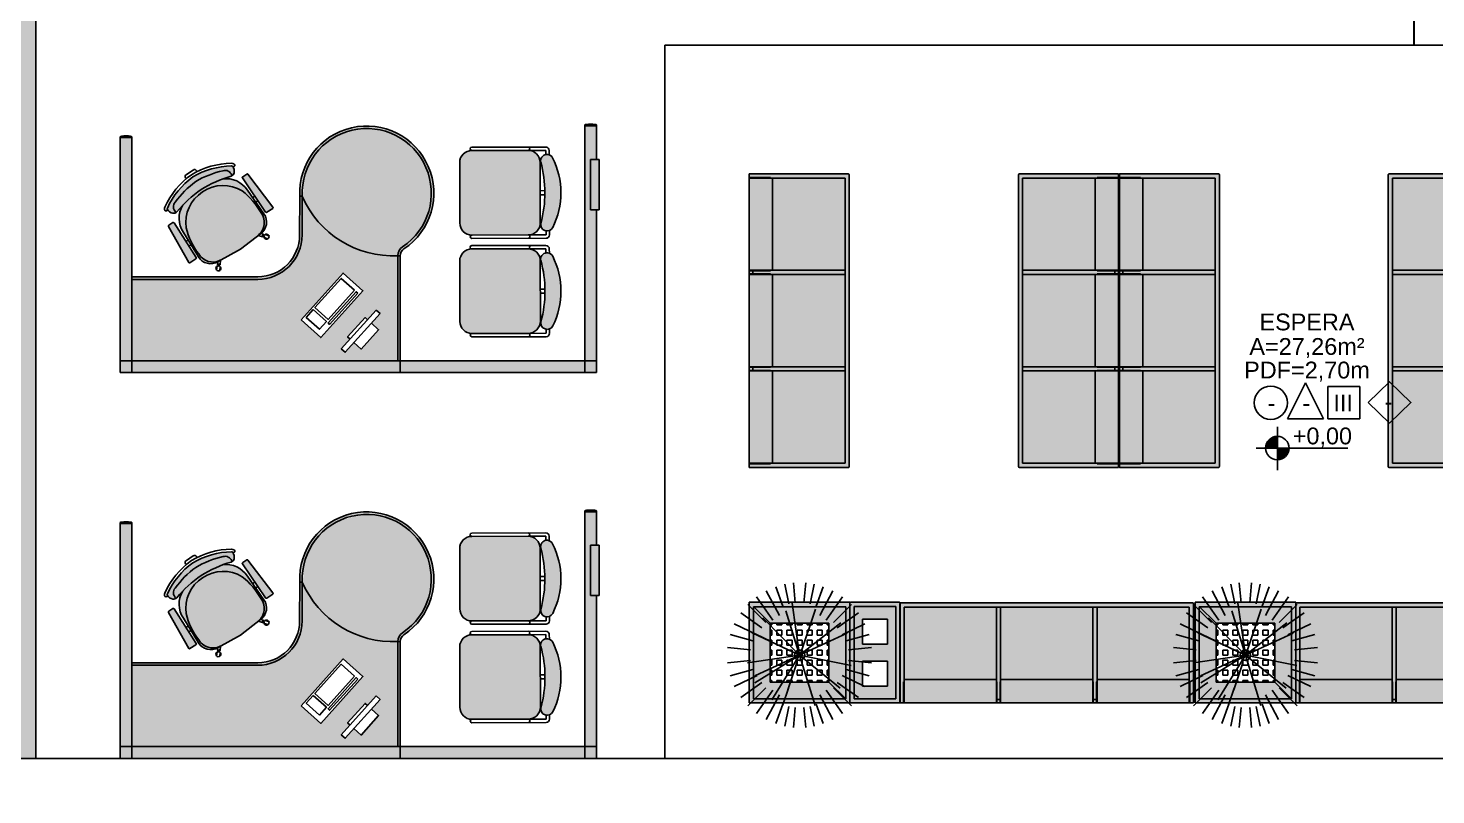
# Model space of a CAD drawing. Extents: x 100 to 738, y -85 to 470.
# Drawn here: x 626.49 to 634.88, y 456.32 to 460.89 of the extents above; entities that cross this region are included whole.
import ezdxf
from ezdxf.enums import TextEntityAlignment as Align

# ---------------------------------------------------------------- set-up
doc = ezdxf.new("R2010")
doc.units = 0
doc.layers.get('0').update_dxf_attribs({"linetype": 'CONTINUOUS'})
for name, color, linetype in [('0704-MOB-HTC', 251, 'CONTINUOUS'), ('A104', 4, 'CONTINUOUS'), ('ARQ-MOB', 2, 'CONTINUOUS'), ('ARQ-PIS', 1, 'CONTINUOUS'), ('GRF-ACAB', 2, 'CONTINUOUS'), ('GRF-HTC', 253, 'CONTINUOUS'), ('GRF-SMB', 2, 'CONTINUOUS'), ('MOBILIÁRIO', 251, 'CONTINUOUS')]:
    doc.layers.add(name, color=color, linetype=linetype)
doc.styles.add('ARIAL', font='arial.ttf', dxfattribs={"height": 0.1})
doc.styles.add('Arial_1', font='arial.ttf', dxfattribs={"height": 0.075})
pattern_1 = [(90, (23.415, -21.274), (-0.0508, 0.2032), [0.01676, -0.13564, 0.01676, -0.13564, -0.8128]), (90, (23.415, -21.274), (-0.0508, 0.2032), [-0.3048, 0.01676, -0.28804, 0.01676, -0.13564, -0.3556]), (90, (23.415, -21.274), (-0.0508, 0.2032), [-0.762, 0.01676, -0.08484, 0.01676, -0.23724]), (210, (23.389, -21.198), (-0.15057636, -0.14559409), [0.01676, -0.13564, 0.01676, -0.13564, -0.8128]), (210, (23.389, -21.198), (-0.15057636, -0.14559409), [-0.3048, 0.01676, -0.28804, 0.01676, -0.13564, -0.3556]), (210, (23.389, -21.198), (-0.15057636, -0.14559409), [-0.762, 0.01676, -0.08484, 0.01676, -0.23724]), (330, (23.288, -21.172), (0.20137636, -0.05760591), [0.01676, -0.13564, 0.01676, -0.13564, -0.8128]), (330, (23.288, -21.172), (0.20137636, -0.05760591), [-0.3048, 0.01676, -0.28804, 0.01676, -0.13564, -0.3556]), (330, (23.288, -21.172), (0.20137636, -0.05760591), [-0.762, 0.01676, -0.08484, 0.01676, -0.23724])]
pattern_2 = [(90, (23.415, -5.677), (-0.0508, 0.10455), [0.00863, -0.06978, 0.00863, -0.06978, -0.41818]), (90, (23.415, -5.677), (-0.0508, 0.10455), [-0.15682, 0.00863, -0.14819, 0.00863, -0.06978, -0.18295]), (90, (23.415, -5.677), (-0.0508, 0.10455), [-0.39205, 0.00863, -0.04365, 0.00863, -0.12206]), (196.544, (23.389, -5.637), (-0.184901136, -0.085104086), [0.01515, -0.12254, 0.01515, -0.85684]), (196.544, (23.389, -5.637), (-0.184901136, -0.085104086), [-0.15283, -0.12254, 0.01515, -0.26022, -0.45894]), (196.544, (23.389, -5.637), (-0.184901136, -0.085104086), [-0.55073, 0.01515, -0.12254, 0.01515, -0.30611]), (196.544, (23.389, -5.637), (-0.184901136, -0.085104086), [-0.70355, -0.07664, 0.01515, -0.21432]), (343.456, (23.288, -5.624), (0.167049348, -0.019442458), [0.01515, -0.12254, 0.01515, -0.85684]), (343.456, (23.288, -5.624), (0.167049348, -0.019442458), [-0.15283, -0.12254, 0.01515, -0.26022, -0.45894]), (343.456, (23.288, -5.624), (0.167049348, -0.019442458), [-0.55073, 0.01515, -0.12254, 0.01515, -0.30611]), (343.456, (23.288, -5.624), (0.167049348, -0.019442458), [-0.70355, -0.07664, 0.01515, -0.21432])]

# ---------------------------------------------------------------- blocks, each defined once
blk = doc.blocks.new('BASE ARQ')
at = {"layer": 'GRF-HTC'}
h = blk.add_hatch(color=41, dxfattribs=at)
h.dxf.hatch_style = 1
h.paths.add_polyline_path([(736.2677, 478.451), (736.2677, 485.951), (736.1677, 485.951), (736.1677, 478.451)])
at = {"layer": 'A104'}
blk.add_lwpolyline([(736.2677, 478.451), (736.2677, 485.951), (736.1677, 485.951), (736.1677, 478.451)], close=True, dxfattribs=at)
at = {"layer": 'ARQ-PIS'}
blk.add_lwpolyline([(736.2677, 478.451), (740.0177, 478.451), (740.0177, 482.701), (744.4845, 482.701), (744.4845, 485.951), (736.2677, 485.951), (736.2677, 478.451)], dxfattribs=at)
blk.add_lwpolyline([(740.0177, 478.451), (746.4321, 478.451), (746.4321, 482.701), (740.0177, 482.701)], close=True, dxfattribs=at)
blk = doc.blocks.new('FP_163-PLANTA LEIAUTE')
at = {"layer": 'MOBILIÁRIO'}
blk.add_line((-0.853, 0.17), (-0.85, 0.17), dxfattribs=at)
blk = doc.blocks.new('FP_164-PLANTA LEIAUTE')
at = {"layer": 'MOBILIÁRIO'}
blk.add_line((-0.3, 0.17), (-0.297, 0.17), dxfattribs=at)
blk = doc.blocks.new('FP_165-PLANTA LEIAUTE')
at = {"layer": 'MOBILIÁRIO'}
blk.add_line((0.275, 0.17), (0.278, 0.17), dxfattribs=at)
blk = doc.blocks.new('FP_166-PLANTA LEIAUTE')
at = {"layer": 'MOBILIÁRIO'}
blk.add_line((0.297, 0.17), (0.3, 0.17), dxfattribs=at)
at = {"layer": 'MOBILIÁRIO', "color": 8}
for p, q in [((0.2992, 0.1694), (0.2993, 0.1694)), ((0.2993, 0.1694), (0.2994, 0.1694)), ((0.2994, 0.1694), (0.2995, 0.1694)), ((0.2995, 0.1694), (0.2996, 0.1694)), ((0.2996, 0.1694), (0.2997, 0.1694)), ((0.2997, 0.1694), (0.2998, 0.1694)), ((0.2998, 0.1694), (0.2999, 0.1695)), ((0.2999, 0.1695), (0.3, 0.1695))]:
    blk.add_line(p, q, dxfattribs=at)
blk = doc.blocks.new('FP_167-PLANTA LEIAUTE')
at = {"layer": 'MOBILIÁRIO'}
blk.add_line((0.85, 0.17), (0.853, 0.17), dxfattribs=at)
blk = doc.blocks.new('FP_168-PLANTA LEIAUTE')
at = {"layer": 'MOBILIÁRIO'}
blk.add_line((-0.278, 0.17), (-0.275, 0.17), dxfattribs=at)
blk = doc.blocks.new('Mobiliário-Módulo Estofado 3 Lugares Estar-R0 - Módulo Estofado 3 Lugares Estar-3078185-PLANTA LEIAUTE')
h = blk.add_hatch(color=33)
h.paths.add_polyline_path([(0.85, -0.275), (-0.85, -0.2746), (-0.85, 0.1704), (-0.853, 0.1704), (-0.853, 0.2961), (-0.8746, 0.2959), (-0.875, 0.295), (-0.8746, -0.2959), (-0.8735, -0.2985), (-0.8713, -0.2998), (-0.87, -0.3), (0.87, -0.3)])
h.paths.add_polyline_path([(0.875, 0.2266), (0.8749, 0.2961), (0.853, 0.2961), (0.853, 0.1704), (0.85, 0.1704), (0.85, -0.275), (0.87, -0.3), (0.8725, -0.2993), (0.8735, -0.2985), (0.875, -0.295), (0.875, 0.2141)])
h.paths.add_polyline_path([(0.297, 0.2955), (0.297, 0.2961), (0.278, 0.2961), (0.278, 0.275), (0.297, 0.275), (0.297, 0.2945)], flags=17)
edge = h.paths.add_edge_path(flags=17)
edge.add_line((-0.278, 0.2933), (-0.278, 0.2961))
edge.add_line((-0.278, 0.2961), (-0.297, 0.2961))
edge.add_line((-0.297, 0.2961), (-0.297, 0.275))
edge.add_line((-0.297, 0.275), (-0.278, 0.275))
h = blk.add_hatch()
h.set_pattern_fill('AREIA DENSA', color=8, style=0, pattern_type=2)
h.set_pattern_definition(pattern_1)
h.paths.add_polyline_path([(-0.85, 0.262), (-0.85, 0.2961), (-0.853, 0.2961), (-0.853, 0.2317), (-0.85, 0.2317)])
for color, points in [(151, [(-0.3, 0.2955), (-0.3, 0.2961), (-0.85, 0.2961), (-0.85, 0.292), (-0.3, 0.292), (-0.3, 0.2945)]), (151, [(-0.3, 0.262), (-0.3, 0.292), (-0.85, 0.292), (-0.85, 0.2266), (-0.3, 0.2266)]), (8, [(-0.275, -0.2654), (-0.275, 0.1704), (-0.278, 0.1704), (-0.278, 0.275), (-0.297, 0.2746), (-0.297, 0.1704), (-0.3, 0.1704), (-0.3, -0.275), (-0.275, -0.2746), (-0.275, -0.2685)]), (151, [(0.275, 0.2955), (0.275, 0.2961), (-0.275, 0.2961), (-0.275, 0.292), (0.275, 0.292), (0.275, 0.2945)]), (151, [(0.275, 0.2266), (0.275, 0.292), (-0.275, 0.292), (-0.275, 0.2266), (0.1968, 0.2266)]), (8, [(0.3, -0.2654), (0.3, 0.1704), (0.297, 0.1704), (0.297, 0.275), (0.278, 0.2746), (0.278, 0.1704), (0.275, 0.1704), (0.275, -0.275), (0.3, -0.2746), (0.3, -0.2685)]), (151, [(0.85, 0.2955), (0.85, 0.2961), (0.3, 0.2961), (0.3, 0.292), (0.85, 0.292), (0.85, 0.2945)]), (151, [(0.85, 0.2266), (0.85, 0.292), (0.3, 0.292), (0.3, 0.2266), (0.7985, 0.2266)]), (151, [(-0.3, 0.2154), (-0.3, 0.2266), (-0.85, 0.2266), (-0.85, 0.2141), (-0.3, 0.2141)]), (151, [(-0.3, 0.2141), (-0.85, 0.2141), (-0.85, 0.1606), (-0.3, 0.1606)]), (151, [(0.275, 0.2154), (0.275, 0.2266), (-0.275, 0.2266), (-0.275, 0.2141), (0.275, 0.2141)]), (151, [(0.275, 0.2141), (-0.275, 0.2141), (-0.275, 0.1606), (0.275, 0.1606)]), (151, [(0.85, 0.2154), (0.85, 0.2266), (0.3, 0.2266), (0.3, 0.2141), (0.85, 0.2141)]), (151, [(0.85, 0.2141), (0.3, 0.2141), (0.3, 0.1606), (0.85, 0.1606)]), (151, [(-0.3, 0.1579), (-0.3, 0.1606), (-0.85, 0.1606), (-0.85, 0.157), (-0.3, 0.157)]), (151, [(-0.3, -0.0567), (-0.3, 0.157), (-0.85, 0.157), (-0.85, -0.262), (-0.3, -0.262)]), (151, [(0.275, 0.1606), (-0.275, 0.1606), (-0.275, 0.157), (0.275, 0.157), (0.275, 0.1579)]), (151, [(0.275, -0.0567), (0.275, 0.157), (-0.275, 0.157), (-0.275, -0.262), (0.275, -0.262)]), (151, [(0.85, 0.1579), (0.85, 0.1606), (0.3, 0.1606), (0.3, 0.157), (0.85, 0.157)]), (151, [(0.85, -0.0567), (0.85, 0.157), (0.3, 0.157), (0.3, -0.262), (0.85, -0.262)]), (151, [(-0.3, -0.2746), (-0.3, -0.262), (-0.85, -0.262), (-0.85, -0.275), (-0.3, -0.275)]), (151, [(0.275, -0.275), (0.275, -0.262), (-0.275, -0.262), (-0.275, -0.275), (0.1968, -0.275)]), (151, [(0.85, -0.2733), (0.85, -0.262), (0.3, -0.262), (0.3, -0.275), (0.85, -0.2746)])]:
    blk.add_hatch(color=color).paths.add_polyline_path(points)
h = blk.add_hatch()
h.set_pattern_fill('AREIA DENSA', color=8, style=0, pattern_type=2)
h.set_pattern_definition(pattern_1)
h.paths.add_polyline_path([(0.278, 0.292), (0.278, 0.2961), (0.275, 0.2961), (0.275, 0.2317), (0.278, 0.2317), (0.278, 0.2914)])
at = {"layer": 'MOBILIÁRIO'}
h = blk.add_hatch(dxfattribs=at)
h.set_pattern_fill('AREIA DENSA', color=8, style=0, pattern_type=2)
h.set_pattern_definition(pattern_2)
h.paths.add_polyline_path([(-0.275, 0.2746), (-0.275, 0.2961), (-0.278, 0.2956), (-0.278, 0.2317), (-0.275, 0.2317), (-0.275, 0.2745)])
h = blk.add_hatch(dxfattribs=at)
h.set_pattern_fill('AREIA DENSA', color=8, style=0, pattern_type=2)
h.set_pattern_definition(pattern_1)
h.paths.add_polyline_path([(0.3, 0.2746), (0.3, 0.2961), (0.297, 0.2956), (0.2971, 0.2317), (0.3, 0.2317), (0.3, 0.2733)])
h = blk.add_hatch(dxfattribs=at)
h.set_pattern_fill('AREIA DENSA', color=8, style=0, pattern_type=2)
h.set_pattern_definition(pattern_2)
h.paths.add_polyline_path([(-0.275, 0.2234), (-0.275, 0.2291), (-0.278, 0.2291), (-0.278, 0.1704), (-0.275, 0.1704), (-0.275, 0.2233)])
h = blk.add_hatch(dxfattribs=at)
h.set_pattern_fill('AREIA DENSA', color=8, style=0, pattern_type=2)
h.set_pattern_definition(pattern_2)
h.paths.add_polyline_path([(0.853, 0.2291), (0.85, 0.2291), (0.85, 0.1704), (0.853, 0.1704), (0.853, 0.2266)])
for p, q in [((-0.875, 0.295), (-0.8749, 0.2961)), ((-0.875, -0.295), (-0.875, 0.295)), ((-0.8749, 0.2961), (0.8749, 0.2961)), ((-0.853, 0.2961), (-0.853, 0.2317)), ((-0.85, 0.292), (-0.85, 0.2962)), ((-0.85, 0.2266), (-0.85, 0.292)), ((-0.3, 0.2962), (-0.3, 0.292)), ((-0.3, 0.292), (-0.3, 0.2266)), ((-0.297, 0.2317), (-0.297, 0.2961)), ((-0.278, 0.275), (-0.297, 0.275)), ((-0.297, 0.275), (-0.278, 0.275)), ((-0.278, 0.2961), (-0.278, 0.2317)), ((-0.275, 0.292), (-0.275, 0.2962)), ((-0.275, 0.2266), (-0.275, 0.292)), ((0.275, 0.2962), (0.275, 0.292)), ((0.275, 0.292), (0.275, 0.2266)), ((0.278, 0.2317), (0.278, 0.2961)), ((0.297, 0.275), (0.278, 0.275)), ((0.278, 0.275), (0.297, 0.275)), ((0.297, 0.2961), (0.297, 0.2317)), ((0.3, 0.292), (0.3, 0.2962)), ((0.3, 0.2266), (0.3, 0.292)), ((0.85, 0.2962), (0.85, 0.292)), ((0.85, 0.292), (0.85, 0.2266)), ((0.853, 0.2317), (0.853, 0.2961)), ((0.875, -0.295), (0.875, 0.295)), ((-0.853, 0.2317), (-0.853, 0.2291)), ((-0.853, 0.2291), (-0.853, 0.1704)), ((-0.853, 0.1704), (-0.853, 0.17)), ((-0.85, 0.17), (-0.853, 0.17)), ((-0.85, 0.2141), (-0.85, 0.2266)), ((-0.85, 0.1606), (-0.85, 0.2141)), ((-0.3, 0.2266), (-0.3, 0.2141)), ((-0.3, 0.2141), (-0.3, 0.1606)), ((-0.297, 0.17), (-0.3, 0.17)), ((-0.297, 0.2291), (-0.297, 0.2317)), ((-0.297, 0.1704), (-0.297, 0.2291)), ((-0.297, 0.17), (-0.297, 0.1704)), ((-0.278, 0.2291), (-0.278, 0.2317)), ((-0.278, 0.1704), (-0.278, 0.2291)), ((-0.278, 0.17), (-0.278, 0.1704)), ((-0.275, 0.17), (-0.278, 0.17)), ((-0.275, 0.2141), (-0.275, 0.2266)), ((-0.275, 0.1606), (-0.275, 0.2141)), ((0.275, 0.2266), (0.275, 0.2141)), ((0.275, 0.2141), (0.275, 0.1606)), ((0.278, 0.17), (0.275, 0.17)), ((0.278, 0.2291), (0.278, 0.2317)), ((0.278, 0.1704), (0.278, 0.2291)), ((0.278, 0.17), (0.278, 0.1704)), ((0.297, 0.2317), (0.297, 0.2291)), ((0.297, 0.2291), (0.297, 0.1704)), ((0.297, 0.1704), (0.297, 0.17)), ((0.3, 0.17), (0.297, 0.17)), ((0.3, 0.2141), (0.3, 0.2266)), ((0.3, 0.1606), (0.3, 0.2141)), ((0.85, 0.2266), (0.85, 0.2141)), ((0.85, 0.2141), (0.85, 0.1606)), ((0.853, 0.17), (0.85, 0.17)), ((0.853, 0.2291), (0.853, 0.2317)), ((0.853, 0.1704), (0.853, 0.2291)), ((0.853, 0.17), (0.853, 0.1704)), ((-0.85, 0.157), (-0.85, 0.1606)), ((-0.85, -0.262), (-0.85, 0.157)), ((-0.85, 0.157), (-0.3, 0.157)), ((-0.3, 0.1606), (-0.3, 0.157)), ((-0.3, 0.157), (-0.3, -0.262)), ((-0.275, 0.157), (-0.275, 0.1606)), ((-0.275, -0.262), (-0.275, 0.157)), ((-0.275, 0.157), (0.275, 0.157)), ((0.275, 0.1606), (0.275, 0.157)), ((0.275, 0.157), (0.275, -0.262)), ((0.3, 0.157), (0.3, 0.1606)), ((0.3, -0.262), (0.3, 0.157)), ((0.3, 0.157), (0.85, 0.157)), ((0.85, 0.1606), (0.85, 0.157)), ((0.85, 0.157), (0.85, -0.262)), ((-0.87, -0.3), (0.87, -0.3)), ((-0.85, -0.275), (-0.85, -0.262)), ((-0.85, -0.275), (-0.3, -0.275)), ((-0.3, -0.262), (-0.3, -0.275)), ((-0.3, -0.275), (-0.275, -0.275)), ((-0.275, -0.275), (-0.3, -0.275)), ((-0.275, -0.275), (-0.275, -0.262)), ((-0.275, -0.275), (0.275, -0.275)), ((0.275, -0.262), (0.275, -0.275)), ((0.275, -0.275), (0.3, -0.275)), ((0.3, -0.275), (0.275, -0.275)), ((0.3, -0.275), (0.3, -0.262)), ((0.3, -0.275), (0.85, -0.275)), ((0.85, -0.262), (0.85, -0.275))]:
    blk.add_line(p, q)
for centre, start, end in [((-0.87, 0.295), 166.77812, 180), ((0.87, 0.295), 0, 13.22188), ((-0.87, -0.295), 180, 270), ((0.87, -0.295), 270, 0)]:
    blk.add_arc(centre, 0.005, start, end)
for name in ['FP_163-PLANTA LEIAUTE', 'FP_164-PLANTA LEIAUTE', 'FP_168-PLANTA LEIAUTE', 'FP_165-PLANTA LEIAUTE', 'FP_166-PLANTA LEIAUTE', 'FP_167-PLANTA LEIAUTE']:
    blk.add_blockref(name, (0, 0))
blk = doc.blocks.new('Mobiliário-Módulo Lixeira Estar -R0 - Módulo Lixeira Estar-V114-PLANTA LEIAUTE')
h = blk.add_hatch(color=33)
h.paths.add_polyline_path([(0.3, -0.1417), (0.3, 0.145), (0.2985, 0.1485), (0.2963, 0.1498), (0.295, 0.15), (-0.2963, 0.1498), (-0.2985, 0.1485), (-0.3, 0.145), (-0.3, -0.145), (-0.2985, -0.1485), (-0.2963, -0.1498), (-0.295, -0.15), (0.2963, -0.1498), (0.2985, -0.1485), (0.3, -0.145)])
h.paths.add_polyline_path([(0.275, -0.125), (-0.275, -0.125), (-0.275, 0.125), (0.275, 0.125), (0.275, -0.075)])
h = blk.add_hatch(color=33)
h.paths.add_polyline_path([(0.275, -0.075), (0.275, 0.125), (-0.275, 0.125), (-0.275, -0.125), (0.275, -0.125)])
h.paths.add_polyline_path([(0.2, 0.075), (0.2, -0.075), (0.05, -0.075), (0.05, 0.075), (0.169, 0.075)])
h.paths.add_polyline_path([(-0.05, -0.075), (-0.2, -0.075), (-0.2, 0.075), (-0.05, 0.075), (-0.05, -0.0528)])
for p, q in [((-0.3, 0.145), (-0.3, -0.145)), ((0.295, 0.15), (-0.295, 0.15)), ((0.275, 0.125), (-0.275, 0.125)), ((-0.275, 0.125), (-0.275, -0.125)), ((-0.275, 0.125), (0.275, 0.125)), ((-0.275, -0.125), (-0.275, 0.125)), ((0.275, -0.125), (0.275, 0.125)), ((0.275, 0.125), (0.275, -0.125)), ((0.3, -0.145), (0.3, 0.145)), ((-0.2, -0.075), (-0.2, 0.075)), ((-0.2, 0.075), (-0.05, 0.075)), ((-0.05, 0.075), (-0.05, -0.075)), ((0.05, -0.075), (0.05, 0.075)), ((0.05, 0.075), (0.2, 0.075)), ((0.2, 0.075), (0.2, -0.075)), ((-0.05, -0.075), (-0.2, -0.075)), ((0.2, -0.075), (0.05, -0.075)), ((-0.295, -0.15), (0.295, -0.15)), ((-0.275, -0.125), (0.275, -0.125)), ((0.275, -0.125), (-0.275, -0.125))]:
    blk.add_line(p, q)
for centre, start, end in [((-0.295, 0.145), 90, 180), ((0.295, 0.145), 0, 90), ((-0.295, -0.145), 180, 270), ((0.295, -0.145), 270, 360)]:
    blk.add_arc(centre, 0.005, start, end)
blk = doc.blocks.new('Mobiliário-Modulo Cachepô Estar-R0 - Módulo Cachepô Estar-V186-PLANTA LEIAUTE')
h = blk.add_hatch(color=33)
h.paths.add_polyline_path([(0.3, -0.3), (0.3, 0.3), (-0.3, 0.3), (-0.3, -0.3), (0.283, -0.3)])
h.paths.add_polyline_path([(0.175, -0.275), (-0.2741, -0.275), (-0.2741, 0.275), (0.275, 0.275), (0.275, -0.275)])
h = blk.add_hatch(color=33)
h.paths.add_polyline_path([(0.275, -0.275), (0.275, 0.275), (-0.2741, 0.275), (-0.2741, -0.275), (0.175, -0.275)])
h.paths.add_polyline_path([(0.175, -0.175), (-0.175, -0.175), (-0.175, 0.175), (0.175, 0.175), (0.175, -0.169)])
for p, q in [((-0.0305, 0.4295), (-0.0162, 0.2927)), ((0.0605, 0.4295), (0.0462, 0.2927)), ((-0.2368, 0.3509), (-0.1481, 0.2241)), ((-0.1715, 0.3896), (-0.1062, 0.2534)), ((-0.1078, 0.4141), (-0.0713, 0.2779)), ((0.1378, 0.4141), (0.1013, 0.2779)), ((0.2015, 0.3896), (0.1362, 0.2534)), ((0.2668, 0.3509), (0.1781, 0.2241)), ((-0.3328, 0.2562), (-0.1938, 0.1588)), ((0.3, 0.3), (-0.3, 0.3)), ((-0.3, 0.3), (-0.3, -0.295)), ((-0.2868, 0.3091), (-0.1806, 0.2014)), ((0.275, 0.275), (-0.2741, 0.275)), ((-0.2741, 0.275), (-0.2741, -0.275)), ((-0.2741, -0.275), (-0.2741, 0.275)), ((-0.2741, 0.275), (0.275, 0.275)), ((0.015, 0), (-0.1158, 0.2846)), ((0.015, 0), (0.0763, 0.3071)), ((0.175, 0.175), (0.275, 0.275)), ((0.3168, 0.3091), (0.2106, 0.2014)), ((0.3628, 0.2562), (0.2238, 0.1588)), ((0.275, -0.275), (0.275, 0.275)), ((0.275, 0.275), (0.275, -0.275)), ((0.3, -0.3), (0.3, 0.3)), ((-0.3688, 0.1982), (-0.2206, 0.1205)), ((0.015, 0), (-0.1786, 0.2462)), ((-0.175, -0.175), (-0.175, 0.175)), ((-0.175, 0.175), (0.175, 0.175)), ((-0.165, 0.175), (-0.165, 0.165)), ((-0.135, 0.165), (-0.135, 0.175)), ((-0.105, 0.175), (-0.105, 0.165)), ((-0.075, 0.165), (-0.075, 0.175)), ((-0.045, 0.175), (-0.045, 0.165)), ((-0.015, 0.165), (-0.015, 0.175)), ((0.015, 0), (0.2124, 0.2431)), ((0.015, 0.175), (0.015, 0.165)), ((0.045, 0.165), (0.045, 0.175)), ((0.075, 0.175), (0.075, 0.165)), ((0.105, 0.165), (0.105, 0.175)), ((0.135, 0.175), (0.135, 0.165)), ((0.165, 0.165), (0.165, 0.175)), ((0.175, 0.175), (0.175, -0.175)), ((0.3988, 0.1982), (0.2506, 0.1205)), ((-0.4079, 0.0877), (-0.2901, 0.0636)), ((-0.3932, 0.1413), (-0.2772, 0.0991)), ((-0.2584, 0.0947), (0.0193, 0.0016)), ((-0.165, 0.165), (-0.175, 0.165)), ((-0.175, 0.135), (-0.165, 0.135)), ((-0.165, 0.105), (-0.175, 0.105)), ((-0.165, 0.135), (-0.165, 0.105)), ((-0.105, 0.165), (-0.135, 0.165)), ((-0.135, 0.105), (-0.135, 0.135)), ((-0.135, 0.135), (-0.105, 0.135)), ((-0.105, 0.105), (-0.135, 0.105)), ((-0.105, 0.135), (-0.105, 0.105)), ((-0.045, 0.165), (-0.075, 0.165)), ((-0.075, 0.105), (-0.075, 0.135)), ((-0.075, 0.135), (-0.045, 0.135)), ((-0.045, 0.105), (-0.075, 0.105)), ((-0.045, 0.135), (-0.045, 0.105)), ((0.015, 0.165), (-0.015, 0.165)), ((-0.015, 0.105), (-0.015, 0.135)), ((-0.015, 0.135), (0.015, 0.135)), ((0.015, 0.105), (-0.015, 0.105)), ((0.015, 0.135), (0.015, 0.105)), ((0.015, 0), (0.3143, 0.0922)), ((0.075, 0.165), (0.045, 0.165)), ((0.045, 0.105), (0.045, 0.135)), ((0.045, 0.135), (0.075, 0.135)), ((0.075, 0.105), (0.045, 0.105)), ((0.075, 0.135), (0.075, 0.105)), ((0.135, 0.165), (0.105, 0.165)), ((0.105, 0.105), (0.105, 0.135)), ((0.105, 0.135), (0.135, 0.135)), ((0.135, 0.105), (0.105, 0.105)), ((0.135, 0.135), (0.135, 0.105)), ((0.175, 0.165), (0.165, 0.165)), ((0.165, 0.105), (0.165, 0.135)), ((0.165, 0.135), (0.175, 0.135)), ((0.175, 0.105), (0.165, 0.105)), ((0.4232, 0.1413), (0.3072, 0.0991)), ((0.4379, 0.0877), (0.3201, 0.0636)), ((-0.4154, 0.037), (-0.2978, 0.0261)), ((0.015, 0), (-0.295, -0.0447)), ((0.015, 0), (-0.2501, -0.0816)), ((0.015, 0), (-0.2084, -0.2195)), ((-0.175, 0.075), (-0.165, 0.075)), ((-0.165, 0.045), (-0.175, 0.045)), ((-0.175, 0.015), (-0.165, 0.015)), ((-0.165, 0.075), (-0.165, 0.045)), ((-0.165, 0.015), (-0.165, -0.015)), ((-0.135, 0.045), (-0.135, 0.075)), ((-0.135, 0.075), (-0.105, 0.075)), ((-0.105, 0.045), (-0.135, 0.045)), ((-0.135, -0.015), (-0.135, 0.015)), ((-0.135, 0.015), (-0.105, 0.015)), ((0.015, 0), (-0.119, -0.2831)), ((-0.105, 0.075), (-0.105, 0.045)), ((-0.105, 0.015), (-0.105, -0.015)), ((-0.075, 0.045), (-0.075, 0.075)), ((-0.075, 0.075), (-0.045, 0.075)), ((-0.045, 0.045), (-0.075, 0.045)), ((-0.075, -0.015), (-0.075, 0.015)), ((-0.075, 0.015), (-0.045, 0.015)), ((-0.045, 0.075), (-0.045, 0.045)), ((-0.045, 0.015), (-0.045, -0.015)), ((-0.015, 0.045), (-0.015, 0.075)), ((-0.015, 0.075), (0.015, 0.075)), ((0.015, 0.045), (-0.015, 0.045)), ((-0.015, -0.015), (-0.015, 0.015)), ((-0.015, 0.015), (0.015, 0.015)), ((0.015, 0.075), (0.015, 0.045)), ((0.015, 0.015), (0.015, -0.015)), ((0.015, 0), (0.1377, -0.267)), ((0.015, 0), (0.0597, -0.31)), ((0.015, 0), (0.1805, -0.2659)), ((0.015, 0), (0.2814, -0.1648)), ((0.045, 0.045), (0.045, 0.075)), ((0.045, 0.075), (0.075, 0.075)), ((0.075, 0.045), (0.045, 0.045)), ((0.045, -0.015), (0.045, 0.015)), ((0.045, 0.015), (0.075, 0.015)), ((0.075, 0.075), (0.075, 0.045)), ((0.075, 0.015), (0.075, -0.015)), ((0.105, 0.045), (0.105, 0.075)), ((0.105, 0.075), (0.135, 0.075)), ((0.135, 0.045), (0.105, 0.045)), ((0.105, -0.015), (0.105, 0.015)), ((0.105, 0.015), (0.135, 0.015)), ((0.135, 0.075), (0.135, 0.045)), ((0.135, 0.015), (0.135, -0.015)), ((0.165, 0.045), (0.165, 0.075)), ((0.165, 0.075), (0.175, 0.075)), ((0.175, 0.045), (0.165, 0.045)), ((0.165, -0.015), (0.165, 0.015)), ((0.165, 0.015), (0.175, 0.015)), ((0.4454, 0.037), (0.3278, 0.0261)), ((-0.4154, -0.037), (-0.2978, -0.0261)), ((-0.4079, -0.0877), (-0.2901, -0.0636)), ((-0.165, -0.015), (-0.175, -0.015)), ((-0.175, -0.045), (-0.165, -0.045)), ((-0.165, -0.075), (-0.175, -0.075)), ((-0.165, -0.045), (-0.165, -0.075)), ((-0.105, -0.015), (-0.135, -0.015)), ((-0.135, -0.075), (-0.135, -0.045)), ((-0.135, -0.045), (-0.105, -0.045)), ((-0.105, -0.075), (-0.135, -0.075)), ((-0.105, -0.045), (-0.105, -0.075)), ((-0.045, -0.015), (-0.075, -0.015)), ((-0.075, -0.075), (-0.075, -0.045)), ((-0.075, -0.045), (-0.045, -0.045)), ((-0.045, -0.075), (-0.075, -0.075)), ((-0.045, -0.045), (-0.045, -0.075)), ((0.015, -0.015), (-0.015, -0.015)), ((-0.015, -0.075), (-0.015, -0.045)), ((-0.015, -0.045), (0.015, -0.045)), ((0.015, -0.075), (-0.015, -0.075)), ((0.015, -0.045), (0.015, -0.075)), ((0.075, -0.015), (0.045, -0.015)), ((0.045, -0.075), (0.045, -0.045)), ((0.045, -0.045), (0.075, -0.045)), ((0.075, -0.075), (0.045, -0.075)), ((0.0612, -0.0155), (0.2217, -0.0692)), ((0.075, -0.045), (0.075, -0.075)), ((0.135, -0.015), (0.105, -0.015)), ((0.105, -0.075), (0.105, -0.045)), ((0.105, -0.045), (0.135, -0.045)), ((0.135, -0.075), (0.105, -0.075)), ((0.135, -0.045), (0.135, -0.075)), ((0.175, -0.015), (0.165, -0.015)), ((0.165, -0.075), (0.165, -0.045)), ((0.165, -0.045), (0.175, -0.045)), ((0.175, -0.075), (0.165, -0.075)), ((0.3116, -0.1006), (0.2107, -0.0664)), ((0.4379, -0.0877), (0.3201, -0.0636)), ((0.4454, -0.037), (0.3278, -0.0261)), ((-0.3932, -0.1413), (-0.2772, -0.0991)), ((-0.3688, -0.1982), (-0.2206, -0.1205)), ((-0.3328, -0.2562), (-0.1938, -0.1588)), ((-0.175, -0.105), (-0.165, -0.105)), ((-0.165, -0.135), (-0.175, -0.135)), ((-0.175, -0.165), (-0.165, -0.165)), ((-0.165, -0.105), (-0.165, -0.135)), ((-0.165, -0.165), (-0.165, -0.175)), ((-0.135, -0.135), (-0.135, -0.105)), ((-0.135, -0.105), (-0.105, -0.105)), ((-0.105, -0.135), (-0.135, -0.135)), ((-0.135, -0.175), (-0.135, -0.165)), ((-0.135, -0.165), (-0.105, -0.165)), ((-0.105, -0.105), (-0.105, -0.135)), ((-0.105, -0.165), (-0.105, -0.175)), ((-0.075, -0.135), (-0.075, -0.105)), ((-0.075, -0.105), (-0.045, -0.105)), ((-0.045, -0.135), (-0.075, -0.135)), ((-0.075, -0.175), (-0.075, -0.165)), ((-0.075, -0.165), (-0.045, -0.165)), ((-0.045, -0.105), (-0.045, -0.135)), ((-0.045, -0.165), (-0.045, -0.175)), ((-0.015, -0.135), (-0.015, -0.105)), ((-0.015, -0.105), (0.015, -0.105)), ((0.015, -0.135), (-0.015, -0.135)), ((-0.015, -0.175), (-0.015, -0.165)), ((-0.015, -0.165), (0.015, -0.165)), ((0.015, -0.105), (0.015, -0.135)), ((0.015, -0.165), (0.015, -0.175)), ((0.045, -0.135), (0.045, -0.105)), ((0.045, -0.105), (0.075, -0.105)), ((0.075, -0.135), (0.045, -0.135)), ((0.045, -0.175), (0.045, -0.165)), ((0.045, -0.165), (0.075, -0.165)), ((0.075, -0.105), (0.075, -0.135)), ((0.075, -0.165), (0.075, -0.175)), ((0.105, -0.135), (0.105, -0.105)), ((0.105, -0.105), (0.135, -0.105)), ((0.135, -0.135), (0.105, -0.135)), ((0.105, -0.175), (0.105, -0.165)), ((0.105, -0.165), (0.135, -0.165)), ((0.135, -0.105), (0.135, -0.135)), ((0.135, -0.165), (0.135, -0.175)), ((0.165, -0.135), (0.165, -0.105)), ((0.165, -0.105), (0.175, -0.105)), ((0.175, -0.135), (0.165, -0.135)), ((0.165, -0.175), (0.165, -0.165)), ((0.165, -0.165), (0.175, -0.165)), ((0.3628, -0.2562), (0.2238, -0.1588)), ((0.3988, -0.1982), (0.2506, -0.1205)), ((0.4232, -0.1413), (0.3072, -0.0991)), ((-0.2868, -0.3091), (-0.1806, -0.2014)), ((-0.175, -0.175), (-0.275, -0.275)), ((-0.2368, -0.3509), (-0.1481, -0.2241)), ((0.175, -0.175), (-0.175, -0.175)), ((-0.1099, -0.261), (-0.0662, -0.1698)), ((0.2668, -0.3509), (0.1781, -0.2241)), ((0.3168, -0.3091), (0.2106, -0.2014)), ((-0.3, -0.295), (-0.3, -0.3)), ((-0.3, -0.3), (0.3, -0.3)), ((-0.2741, -0.275), (0.275, -0.275)), ((0.275, -0.275), (-0.2741, -0.275)), ((-0.1715, -0.3896), (-0.1062, -0.2534)), ((-0.1078, -0.4141), (-0.0713, -0.2779)), ((-0.0305, -0.4295), (-0.0162, -0.2927)), ((0.0605, -0.4295), (0.0462, -0.2927)), ((0.1378, -0.4141), (0.1013, -0.2779)), ((0.2015, -0.3896), (0.1362, -0.2534))]:
    blk.add_line(p, q)
for start, end in [(360, 180), (180, 360)]:
    blk.add_arc((0.015, 0), 0.0309, start, end)
blk = doc.blocks.new('3600-00-FORCAS_ARMADAS-MAT-LAY-PROPOSTO$0$PAE 2.0')
at = {"layer": '0704-MOB-HTC'}
h = blk.add_hatch(color=252, dxfattribs=at)
h.dxf.hatch_style = 1
edge = h.paths.add_edge_path()
edge.add_ellipse((434.3432, -34.7904), major_axis=(0, 0.0349), ratio=0.143408, start_angle=180, end_angle=360, ccw=False)
edge.add_line((434.343, -34.7554), (434.3382, -34.7554))
edge.add_line((434.3382, -34.7554), (432.9382, -34.7554))
edge.add_line((432.9382, -34.7554), (432.9382, -37.5954))
edge.add_line((432.9382, -37.5954), (433.9082, -37.5954))
edge.add_line((433.9082, -37.5954), (433.9082, -37.5604))
edge.add_line((433.9082, -37.5604), (434.2082, -37.5604))
edge.add_line((434.2082, -37.5604), (434.2082, -37.5954))
edge.add_line((434.2082, -37.5954), (434.4132, -37.5954))
edge.add_line((434.4132, -37.5954), (434.4132, -37.5953))
edge.add_ellipse((434.4132, -37.5604), major_axis=(0, 0.0349), ratio=0.143408, start_angle=180, end_angle=360)
edge.add_line((434.413, -37.5254), (434.4082, -37.5254))
edge.add_line((434.4082, -37.5254), (433.0082, -37.5254))
edge.add_line((433.0082, -37.5254), (433.0082, -34.8254))
edge.add_line((433.0082, -34.8254), (434.3432, -34.8254))
edge.add_line((434.3432, -34.8254), (434.3432, -34.8253))
h = blk.add_hatch(color=253, dxfattribs=at)
h.dxf.hatch_style = 1
h.paths.add_polyline_path([(433.5082, -34.8254), (433.0082, -34.8254), (433.0082, -36.4254), (433.6342, -36.4254), (433.6342, -36.4104, -0.311474), (433.9882, -35.8409), (433.9882, -35.8259), (433.7577, -35.8254, -0.413639), (433.5082, -35.5754)])
h.paths.add_polyline_path([(433.252, -35.8339), (433.5308, -36.0848), (433.4252, -36.2022), (433.1464, -35.9513)], flags=16)
h.paths.add_polyline_path([(433.0793, -36.0739), (433.137, -36.1259), (433.15, -36.1115), (433.2656, -36.2154), (433.2526, -36.2299), (433.3104, -36.2819), (433.2896, -36.305), (433.2318, -36.253), (433.1928, -36.2963), (433.0773, -36.1923), (433.1163, -36.149), (433.0585, -36.097)], flags=16)
at = {"layer": '0704-MOB-HTC', "true_color": 0x0047ba}
h = blk.add_hatch(color=162, dxfattribs=at)
h.dxf.hatch_style = 1
h.paths.add_polyline_path([(434.0281, -35.238, 0.051345), (433.9353, -35.1288, 0.290935), (433.7734, -35.132), (433.6271, -35.2218, 0.411962), (433.5986, -35.3386), (433.6722, -35.4719), (433.7661, -35.5933), (433.7661, -35.5933, 0.408351), (433.8839, -35.6127), (434.0244, -35.5139, 0.290935), (434.0916, -35.3666, 0.051345)])
h.paths.add_polyline_path([(434.1035, -35.1885, 0.130999), (433.918, -35.0368, 0.122717), (433.9116, -35.0361, 0.054815), (433.9094, -35.0367, 0.208847), (433.8873, -35.0685, 0.27537), (433.8965, -35.0943, -0.069995), (434.0281, -35.238, -0.051345), (434.0916, -35.3666, -0.018962), (434.1082, -35.417, 0.264841), (434.1278, -35.4346, 0.208847), (434.1658, -35.427, 0.054815), (434.1673, -35.4251, 0.14328), (434.1692, -35.4179, 0.130404)])
at = {"layer": '0704-MOB-HTC'}
h = blk.add_hatch(color=252, dxfattribs=at)
h.dxf.hatch_style = 1
h.paths.add_polyline_path([(433.8295, -35.0766, 0.417807), (433.8311, -35.0691), (433.8152, -35.0451, 0.414148), (433.8078, -35.0436), (433.5935, -35.1639, 0.414214), (433.592, -35.1713), (433.6157, -35.2073, 0.410694), (433.623, -35.2088)])
h.paths.add_polyline_path([(434.1199, -35.517, 0.373584), (434.1208, -35.51), (434.105, -35.486, 0.417807), (434.0976, -35.4845), (433.8942, -35.6215, 0.410694), (433.8927, -35.6288), (433.9164, -35.6649, 0.455978), (433.9244, -35.6659)])
at = {"layer": '0704-MOB-HTC', "true_color": 0x0047ba}
h = blk.add_hatch(color=162, dxfattribs=at)
h.dxf.hatch_style = 1
h.paths.add_polyline_path([(433.9882, -35.8259), (433.9882, -35.8409), (433.9886, -35.8409, -1.715181), (433.6871, -36.4393, 0.244863), (433.6344, -36.4104), (433.6342, -36.4104), (433.6342, -36.4254, -0.244078), (433.6746, -36.4477, 1.71424)])
h.paths.add_polyline_path([(433.9813, -35.8441), (434.1025, -35.8525), (434.2046, -35.895), (434.2879, -35.9619), (434.3543, -36.0587), (434.3907, -36.1905), (434.3836, -36.3069), (434.3511, -36.3988), (434.2833, -36.494), (434.2212, -36.5457), (434.1336, -36.5892), (434.0725, -36.605), (433.9784, -36.6095), (433.9069, -36.5973), (433.8368, -36.5708), (433.7672, -36.5265), (433.7181, -36.4797), (433.6872, -36.4395), (433.6715, -36.4231), (433.6555, -36.4145), (433.6345, -36.4106), (433.6339, -36.3647), (433.6359, -36.3307), (433.6434, -36.2755), (433.6564, -36.2198), (433.6742, -36.1672), (433.7022, -36.1062), (433.7407, -36.0433), (433.7776, -35.996), (433.8252, -35.947), (433.8834, -35.9001), (433.9334, -35.8684)])
h = blk.add_hatch(color=162, dxfattribs=at)
h.dxf.hatch_style = 1
h.paths.add_polyline_path([(433.6716, -36.8521), (433.6628, -36.8185), (433.65, -36.8013), (433.5991, -36.7802), (433.2391, -36.7807), (433.2023, -36.7909), (433.1749, -36.8202), (433.1672, -36.8528), (433.1676, -37.1888), (433.1721, -37.2137), (433.1804, -37.2297), (433.19, -37.2409), (433.2032, -37.2509), (433.2239, -37.259), (433.2475, -37.2607), (433.5997, -37.2602), (433.6193, -37.2575), (433.6378, -37.2493), (433.6506, -37.2391), (433.6616, -37.2248), (433.6687, -37.2084), (433.6716, -37.1881)])
h = blk.add_hatch(color=162, dxfattribs=at)
h.dxf.hatch_style = 1
h.paths.add_polyline_path([(434.2618, -36.8521), (434.253, -36.8185), (434.2402, -36.8012), (434.1893, -36.7802), (433.8293, -36.7807), (433.7925, -36.7908), (433.7651, -36.8202), (433.7574, -36.8528), (433.7578, -37.1888), (433.7623, -37.2136), (433.7706, -37.2297), (433.7802, -37.2409), (433.7934, -37.2508), (433.8141, -37.259), (433.8377, -37.2607), (434.1899, -37.2602), (434.2095, -37.2575), (434.228, -37.2492), (434.2408, -37.239), (434.2518, -37.2248), (434.2589, -37.2084), (434.2618, -37.1881)])
h = blk.add_hatch(color=162, dxfattribs=at)
h.dxf.hatch_style = 1
h.paths.add_polyline_path([(433.6019, -37.2645), (433.536, -37.2789), (433.4565, -37.2875), (433.4236, -37.2883), (433.3629, -37.2857), (433.2906, -37.2755), (433.2511, -37.265), (433.2327, -37.2631), (433.218, -37.2663), (433.2098, -37.2713), (433.2013, -37.2807), (433.1968, -37.2906), (433.1954, -37.301), (433.198, -37.3148), (433.205, -37.3263), (433.2161, -37.3348), (433.2595, -37.3537), (433.2972, -37.3662), (433.3446, -37.3769), (433.3881, -37.3823), (433.4306, -37.3836), (433.4586, -37.3823), (433.4781, -37.3803), (433.5277, -37.3717), (433.5786, -37.3567), (433.6104, -37.3441), (433.6313, -37.3342), (433.6452, -37.322), (433.6505, -37.3105), (433.6516, -37.3046), (433.6516, -37.2942), (433.648, -37.2837), (433.6424, -37.2754), (433.6341, -37.2683), (433.6222, -37.2634), (433.6166, -37.2626)])
h = blk.add_hatch(color=162, dxfattribs=at)
h.dxf.hatch_style = 1
h.paths.add_polyline_path([(434.1883, -37.264), (434.1224, -37.2783), (434.0428, -37.2869), (434.01, -37.2878), (433.9493, -37.2852), (433.8769, -37.2749), (433.8374, -37.2644), (433.819, -37.2625), (433.8044, -37.2657), (433.7961, -37.2708), (433.7876, -37.2802), (433.7832, -37.2901), (433.7817, -37.3005), (433.7843, -37.3143), (433.7914, -37.3257), (433.8024, -37.3343), (433.8458, -37.3532), (433.8835, -37.3656), (433.931, -37.3764), (433.9744, -37.3818), (434.0169, -37.383), (434.0449, -37.3817), (434.0644, -37.3798), (434.1141, -37.3711), (434.165, -37.3562), (434.1967, -37.3435), (434.2176, -37.3337), (434.2315, -37.3214), (434.2368, -37.31), (434.238, -37.3041), (434.238, -37.2937), (434.2343, -37.2832), (434.2287, -37.2748), (434.2204, -37.2678), (434.2085, -37.2629), (434.203, -37.2621)])
at = {"layer": '0704-MOB-HTC', "true_color": 0xfcc917}
h = blk.add_hatch(color=40, dxfattribs=at)
h.dxf.hatch_style = 1
h.paths.add_polyline_path([(434.2083, -37.5606), (434.2083, -37.6106), (433.9083, -37.6106), (433.9083, -37.5606)])
for p, q in [((432.9382, -34.7554), (434.3382, -34.7554)), ((432.9382, -37.5954), (432.9382, -34.7554)), ((432.9382, -34.8254), (434.3382, -34.8254)), ((433.0082, -37.5954), (433.0082, -34.7554)), ((434.3382, -34.7554), (434.3432, -34.7554)), ((434.3382, -34.8254), (434.3432, -34.8254)), ((434.3432, -34.7556), (434.3432, -34.7554)), ((434.3432, -34.8254), (434.3432, -34.8253)), ((434.3432, -34.8254), (434.3432, -34.8253)), ((433.9882, -35.8259), (433.9882, -35.8409)), ((434.4072, -36.2254), (434.4072, -36.2254)), ((432.9382, -36.4254), (433.0082, -36.4254)), ((433.0082, -36.4104), (433.0082, -36.4104)), ((433.6342, -36.4254), (433.6342, -36.4104)), ((433.1509, -36.8527), (433.1514, -37.2949)), ((433.6954, -37.2941), (433.6949, -36.852)), ((433.7373, -36.8523), (433.7378, -37.2945)), ((434.2818, -37.2937), (434.2813, -36.8516)), ((433.1714, -37.1887), (433.1716, -37.2948)), ((433.6754, -37.188), (433.6756, -37.2941)), ((433.7577, -37.1883), (433.7579, -37.2944)), ((434.2617, -37.1876), (434.2619, -37.2937)), ((433.1715, -37.3148), (433.1978, -37.3148)), ((433.1716, -37.2948), (433.1957, -37.2948)), ((433.6491, -37.3142), (433.6755, -37.3141)), ((433.6756, -37.2941), (433.6512, -37.2942)), ((433.7578, -37.3144), (433.7842, -37.3144)), ((433.7579, -37.2944), (433.7821, -37.2944)), ((434.2354, -37.3138), (434.2618, -37.3137)), ((434.2619, -37.2937), (434.2375, -37.2938)), ((432.9382, -37.5254), (434.4082, -37.5254)), ((432.9382, -37.5954), (433.9082, -37.5954)), ((433.9082, -37.5604), (434.2082, -37.5604)), ((433.9082, -37.6104), (433.9082, -37.5604)), ((434.2082, -37.6104), (434.2082, -37.5604)), ((434.2082, -37.5954), (434.4082, -37.5954)), ((434.4082, -37.5254), (434.4132, -37.5254)), ((434.4082, -37.5954), (434.4132, -37.5954)), ((434.4132, -37.5256), (434.4132, -37.5254)), ((434.4132, -37.5954), (434.4132, -37.5953)), ((434.4132, -37.5954), (434.4132, -37.5953)), ((433.9082, -37.6104), (434.2082, -37.6104))]:
    blk.add_line(p, q)
at = {"color": 1}
for p, q in [((434.3382, -34.8254), (434.3382, -34.7554)), ((433.6997, -35.1772), (433.6915, -35.1647)), ((433.727, -35.1605), (433.7184, -35.1475)), ((433.5717, -35.3329), (433.5485, -35.3302)), ((433.5696, -35.3516), (433.5464, -35.349)), ((433.9537, -35.5636), (433.9619, -35.5762)), ((433.9799, -35.5452), (433.9884, -35.5583)), ((433.742, -35.6139), (433.7352, -35.6363)), ((433.76, -35.6194), (433.7532, -35.6417)), ((433.4114, -37.2604), (433.4114, -37.2882)), ((433.4354, -37.2603), (433.4354, -37.2882)), ((433.9977, -37.2599), (433.9978, -37.2878)), ((434.0217, -37.2599), (434.0218, -37.2877)), ((434.4082, -37.5954), (434.4082, -37.5254))]:
    blk.add_line(p, q, dxfattribs=at)
for points in [[(433.0082, -36.4104), (433.6344, -36.4104, -0.244801), (433.6871, -36.4393, 1.71522), (433.9886, -35.8409), (433.7577, -35.8404, -0.413639), (433.4932, -35.5754), (433.4932, -34.8254)], [(434.1153, -35.4203, 0.405482), (434.1405, -35.3689, 0.077014), (434.0767, -35.2062, 0.077014), (433.9526, -35.0829, 0.405482), (433.8954, -35.0857)], [(434.0145, -35.247, 0.297383), (433.8006, -35.1488, 0.101827), (433.6443, -35.2239, 0.39882), (433.6067, -35.3506)], [(434.0937, -35.1479), (434.0973, -35.1455, -0.414214), (434.1181, -35.1498), (434.1448, -35.1905, -0.414214), (434.1405, -35.2113), (434.1369, -35.2137)], [(434.0145, -35.247, -0.299563), (434.0204, -35.4832, -0.095783), (433.8889, -35.596, -0.39882), (433.7576, -35.5803)], [(433.6078, -35.3539), (433.5807, -35.3508), (433.581, -35.3489, 0.447214), (433.5822, -35.3378), (433.5824, -35.3359), (433.598, -35.3377)], [(433.755, -35.5779), (433.7471, -35.604), (433.749, -35.6045, -0.447214), (433.7597, -35.6078), (433.7615, -35.6083), (433.7661, -35.5933)]]:
    blk.add_lwpolyline(points, format="xyb", dxfattribs=at)
for points in [[(433.0082, -36.4254), (433.6342, -36.4254, -0.244005), (433.6746, -36.4476, 1.714274), (433.9882, -35.8259), (433.7577, -35.8254, -0.413639), (433.5082, -35.5754), (433.5082, -34.8254)], [(433.9094, -35.0367, -0.054815), (433.9116, -35.0361, -0.122717), (433.918, -35.0368, -0.130999), (434.1035, -35.1885, -0.130999), (434.1692, -35.419, -0.122717), (434.1673, -35.4251, -0.054815), (434.1658, -35.427)], [(433.9353, -35.1288, 0.290935), (433.7734, -35.132), (433.6271, -35.2218, 0.412043), (433.5986, -35.3386), (433.6722, -35.4719), (433.7654, -35.5925, 0.412043), (433.884, -35.6126), (434.0244, -35.5139, 0.290935), (434.0916, -35.3666)]]:
    blk.add_lwpolyline(points, format="xyb")
for points in [[(433.592, -35.1713, -0.414214), (433.5935, -35.1639), (433.8078, -35.0436, -0.414214), (433.8152, -35.0451), (433.8311, -35.0691, -0.414214), (433.8295, -35.0765), (433.6231, -35.2088, -0.414214), (433.6157, -35.2073)], [(434.1169, -35.1797, 0.132145), (433.9236, -35.0218, 0.124165), (433.9093, -35.0203, 1.038498), (433.9094, -35.0367, 0.208847), (433.8873, -35.0685, 0.264841), (433.8957, -35.0936, -0.070376), (434.0281, -35.238, -0.070376), (434.1082, -35.417, 0.264841), (434.1278, -35.4346, 0.208847), (434.1658, -35.427, 1.038498), (434.1809, -35.4335, 0.124165), (434.1852, -35.4198, 0.132145)], [(433.9164, -35.6649, 0.414214), (433.9238, -35.6664), (434.1193, -35.5174, 0.414214), (434.1208, -35.51), (434.105, -35.486, 0.414214), (434.0976, -35.4844), (433.8943, -35.6215, 0.414214), (433.8927, -35.6288)], [(433.6754, -37.188), (433.6749, -36.852, 0.414214), (433.6028, -36.7801), (433.2428, -36.7806, 0.414214), (433.1709, -36.8527), (433.1714, -37.1887, 0.414214), (433.2435, -37.2606), (433.6035, -37.2601, 0.414214)], [(434.2617, -37.1876), (434.2613, -36.8516, 0.414214), (434.1892, -36.7797), (433.8292, -36.7802, 0.414214), (433.7573, -36.8523), (433.7577, -37.1883, 0.414214), (433.8298, -37.2602), (434.1898, -37.2597, 0.414214)], [(433.241, -37.2639, 0.876187), (433.2159, -37.3348, 0.236619), (433.6311, -37.3342, 0.251839), (433.6514, -37.3046), (433.6514, -37.2962, 0.443437), (433.6058, -37.2633, -0.135277)], [(433.8273, -37.2634, 0.876187), (433.8022, -37.3344, 0.236619), (434.2174, -37.3338, 0.251839), (434.2378, -37.3042), (434.2378, -37.2958, 0.443437), (434.1921, -37.2629, -0.135277)]]:
    blk.add_lwpolyline(points, format="xyb", close=True)
for points, elevation in [([(433.252, -35.8339), (433.1464, -35.9513), (433.4252, -36.2022), (433.5308, -36.0848), (433.252, -35.8339)], -0.0247), ([(433.2318, -36.253), (433.1928, -36.2963), (433.0773, -36.1923), (433.1163, -36.149)], 0.0049), ([(433.137, -36.1259), (433.15, -36.1115), (433.2656, -36.2154), (433.2526, -36.2299)], 0.0049)]:
    blk.add_lwpolyline(points, dxfattribs=dict(at, elevation=elevation))
at = {"color": 1, "elevation": 0.0049}
blk.add_lwpolyline([(433.3104, -36.2819), (433.0793, -36.0739), (433.0585, -36.097), (433.2896, -36.305)], close=True, dxfattribs=at)
at = {"color": 1}
for centre in [(433.5775, -35.3429), (433.7531, -35.6101)]:
    blk.add_circle(centre, 0.005, dxfattribs=at)
for centre, radius, start, end in [((433.559, -35.3409), 0.015, 6.02942, 341.84969), ((433.7476, -35.6278), 0.015, 84.7769, 60.59717), ((434.224, -36.3822), 0.5905, 113.53993, 182.73873)]:
    blk.add_arc(centre, radius, start, end, dxfattribs=at)
for centre, radius, start, end in [((433.1609, -36.8527), 0.01, 0.07956, 180.07956), ((433.6849, -36.852), 0.01, 0.07956, 180.07956), ((433.7473, -36.8523), 0.01, 0.07956, 180.07956), ((434.2713, -36.8516), 0.01, 0.07956, 180.07956), ((433.1614, -37.1887), 0.01, 180.07956, 0.07956), ((433.6854, -37.188), 0.01, 180.07956, 0.07956), ((433.7477, -37.1883), 0.01, 180.07956, 0.07956), ((434.2717, -37.1876), 0.01, 180.07956, 0.07956), ((433.1714, -37.2948), 0.02, 180.07956, 270.07956), ((433.6754, -37.2941), 0.02, 270.07956, 0.07956), ((433.7578, -37.2944), 0.02, 180.07956, 270.07956), ((434.2618, -37.2937), 0.02, 270.07956, 0.07956)]:
    blk.add_arc(centre, radius, start, end)
for centre in [(434.3432, -34.7904), (434.4132, -37.5604)]:
    blk.add_ellipse(centre, major_axis=(0, 0.0349), ratio=0.143408, start_param=3.141593, end_param=6.283185)
for points in [[(433.3129, -35.9064, -0.0222), (433.2665, -35.8646, -0.0222), (433.196, -35.9429, -0.0025), (433.2425, -35.9847, -0.0025)], [(433.4284, -36.152, -0.0025), (433.4988, -36.0737, -0.0222), (433.3245, -35.9169, -0.0222), (433.2541, -35.9952, -0.0025)], [(433.4108, -36.1715, 0.0025), (433.2249, -36.0043, 0.0025), (433.2337, -35.9945), (433.4196, -36.1618)]]:
    blk.add_3dface(points, dxfattribs=at)
blk = doc.blocks.new('MOB')
at = {"layer": 'ARQ-MOB', "linetype": 'Continuous', "ltscale": 0.02, "rotation": 90.00000000000006}
for p in [(702.0147, 47.8127), (702.0147, 45.5127)]:
    blk.add_blockref('3600-00-FORCAS_ARMADAS-MAT-LAY-PROPOSTO$0$PAE 2.0', p, dxfattribs=at)
at = {"layer": 'ARQ-MOB', "xscale": -1}
for p, rotation in [((740.8171, 481.0599), 89.99999999999984), ((743.0239, 481.0599), 89.99999999999984), ((742.2945, 479.0774), 180), ((744.6541, 479.077), 180)]:
    blk.add_blockref('Mobiliário-Módulo Estofado 3 Lugares Estar-R0 - Módulo Estofado 3 Lugares Estar-3078185-PLANTA LEIAUTE', p, dxfattribs=dict(at, rotation=rotation))
at = {"layer": 'ARQ-MOB'}
for name, p, rotation in [('Mobiliário-Módulo Estofado 3 Lugares Estar-R0 - Módulo Estofado 3 Lugares Estar-3078185-PLANTA LEIAUTE', (742.426, 481.0599), 270), ('Mobiliário-Módulo Estofado 3 Lugares Estar-R0 - Módulo Estofado 3 Lugares Estar-3078185-PLANTA LEIAUTE', (744.6313, 481.0599), 270), ('Mobiliário-Modulo Cachepô Estar-R0 - Módulo Cachepô Estar-V186-PLANTA LEIAUTE', (740.8209, 479.0809), 270), ('Mobiliário-Modulo Cachepô Estar-R0 - Módulo Cachepô Estar-V186-PLANTA LEIAUTE', (743.4792, 479.0809), 270), ('Mobiliário-Módulo Lixeira Estar -R0 - Módulo Lixeira Estar-V114-PLANTA LEIAUTE', (741.2709, 479.0809), 89.99999999999999)]:
    blk.add_blockref(name, p, dxfattribs=dict(at, rotation=rotation))
blk = doc.blocks.new('SIMB-RODAPE')
at = {"ltscale": 0.5}
blk.add_lwpolyline([(-0.1295, 0), (0, 0.125), (0.1295, 0), (0, -0.125), (-0.1295, 0)], dxfattribs=at)
at = {"style": 'ARIAL'}
blk.add_attdef('-', text='', height=0.1, dxfattribs=at).set_placement((-0.0056, 0.0042), align=Align.MIDDLE_CENTER)
blk = doc.blocks.new('1235-1022-BB-AG_PCA_RELOGIO_E_EMP-TAG-MAT-LAYOUT-PROP-TERREO$0$Cota de Nível')
at = {"layer": 'GRF-SMB', "color": 1}
for p, q in [((12.2231, -0.8908), (12.2231, -0.6606)), ((12.1106, -0.774), (12.5965, -0.774))]:
    blk.add_line(p, q, dxfattribs=at)
at = {"layer": 'GRF-SMB', "color": 1, "const_width": 0.0622}
for points in [[(12.2231, -0.7429, 0.414214), (12.192, -0.774)], [(12.2231, -0.8051, 0.414214), (12.2542, -0.774)]]:
    blk.add_lwpolyline(points, format="xyb", dxfattribs=at)
at = {"layer": 'GRF-SMB', "color": 1}
blk.add_circle((12.2231, -0.774), 0.0622, dxfattribs=at)
blk = doc.blocks.new('1235-1022-BB-AG_PCA_RELOGIO_E_EMP-TAG-MAT-LAYOUT-PROP-TERREO$0$FOX_AMBIENTE_NO_ EXISTENTE0')
at = {"color": 1}
for p, q in [((0.00012, -0.00161), (-0.0018, -0.00539)), ((0.00204, -0.00539), (0.00012, -0.00161)), ((0.00586, -0.002), (0.00247, -0.002)), ((0.00247, -0.002), (0.00247, -0.00539)), ((0.00586, -0.00539), (0.00586, -0.002)), ((-0.0018, -0.00539), (0.00204, -0.00539)), ((0.00247, -0.00539), (0.00586, -0.00539))]:
    blk.add_line(p, q, dxfattribs=at)
blk.add_circle((-0.00355, -0.0037), 0.00176, dxfattribs=at)
blk = doc.blocks.new('Tag_Ambiente')
at = {"xscale": 1.125, "yscale": 1.125, "zscale": 1.125}
blk.add_blockref('1235-1022-BB-AG_PCA_RELOGIO_E_EMP-TAG-MAT-LAYOUT-PROP-TERREO$0$Cota de Nível', (-13.539, 0.8708), dxfattribs=at)
at = {"layer": 'GRF-ACAB', "color": 1, "xscale": 56.38359374999997, "yscale": 56.38359374999997, "zscale": 56.38359374999997}
blk.add_blockref('1235-1022-BB-AG_PCA_RELOGIO_E_EMP-TAG-MAT-LAYOUT-PROP-TERREO$0$FOX_AMBIENTE_NO_ EXISTENTE0', (0.3732, 0.4791), dxfattribs=at)
at = {"color": 3, "style": 'Arial_1'}
for tag, p in [('AMBIENTE', (0.3887, 0.7016)), ('X', (0.1766, 0.2188)), ('Y', (0.3848, 0.2188)), ('Z', (0.6048, 0.2188))]:
    blk.add_attdef(tag, text='', height=0.1, dxfattribs=at).set_placement(p, align=Align.CENTER)
at = {"style": 'Arial_1'}
for tag, p in [('ÁREA', (0.3887, 0.5557)), ('PÉ-DIREITO', (0.3887, 0.4152))]:
    blk.add_attdef(tag, text='', height=0.1, dxfattribs=at).set_placement(p, align=Align.CENTER)
blk.add_attdef('NÍVEL', (0.3039, 0.0223), '', height=0.1, dxfattribs=at)

msp = doc.modelspace()

# ---------------------------------------------------------------- linework, layer by layer
at = {"layer": 'ARQ-PIS'}
for points in [[(630.286, 456.5367), (630.286, 460.7867), (634.7529, 460.7867), (634.7529, 464.0367), (626.536, 464.0368), (626.536, 456.5367), (630.286, 456.5367)], [(634.7529, 462.4367), (634.7529, 460.7867), (636.7004, 460.7867), (636.7004, 456.5367), (626.436, 456.5367), (626.436, 456.7367), (625.0878, 456.7367), (625.0877, 455.0367), (630.1882, 455.0367), (630.1882, 455.6867), (639.9748, 455.6867), (639.9748, 460.4167), (639.9004, 460.4167), (639.9004, 462.4367), (634.7529, 462.4367)]]:
    msp.add_lwpolyline(points, dxfattribs=at)
msp.add_lwpolyline([(630.286, 456.5367), (636.7004, 456.5367), (636.7004, 460.7867), (630.286, 460.7867)], close=True, dxfattribs=at)

# ---------------------------------------------------------------- block references
for name in ['BASE ARQ', 'MOB']:
    msp.add_blockref(name, (-109.7317, -21.9142))
ref = msp.add_blockref('SIMB-RODAPE', (634.6066, 458.6582), dxfattribs=dict(at, xscale=0.9855799017464645, yscale=0.9855799017464645, zscale=0.9855799017464645))
ref.add_attrib('-', '-', dxfattribs={"layer": '0', "color": 2, "height": 0.0986, "style": 'ARIAL'}).set_placement((634.601, 458.6623), align=Align.MIDDLE_CENTER)
at = {"layer": 'GRF-SMB'}
msp.add_blockref('Tag_Ambiente', (633.726, 458.386), dxfattribs=at).add_auto_attribs({'Z': 'III', 'Y': '-', 'X': '-', 'AMBIENTE': 'ESPERA', 'ÁREA': 'A=27,26m²', 'PÉ-DIREITO': 'PDF=2,70m', 'NÍVEL': '+0,00'})

doc.saveas('drawing.dxf')
